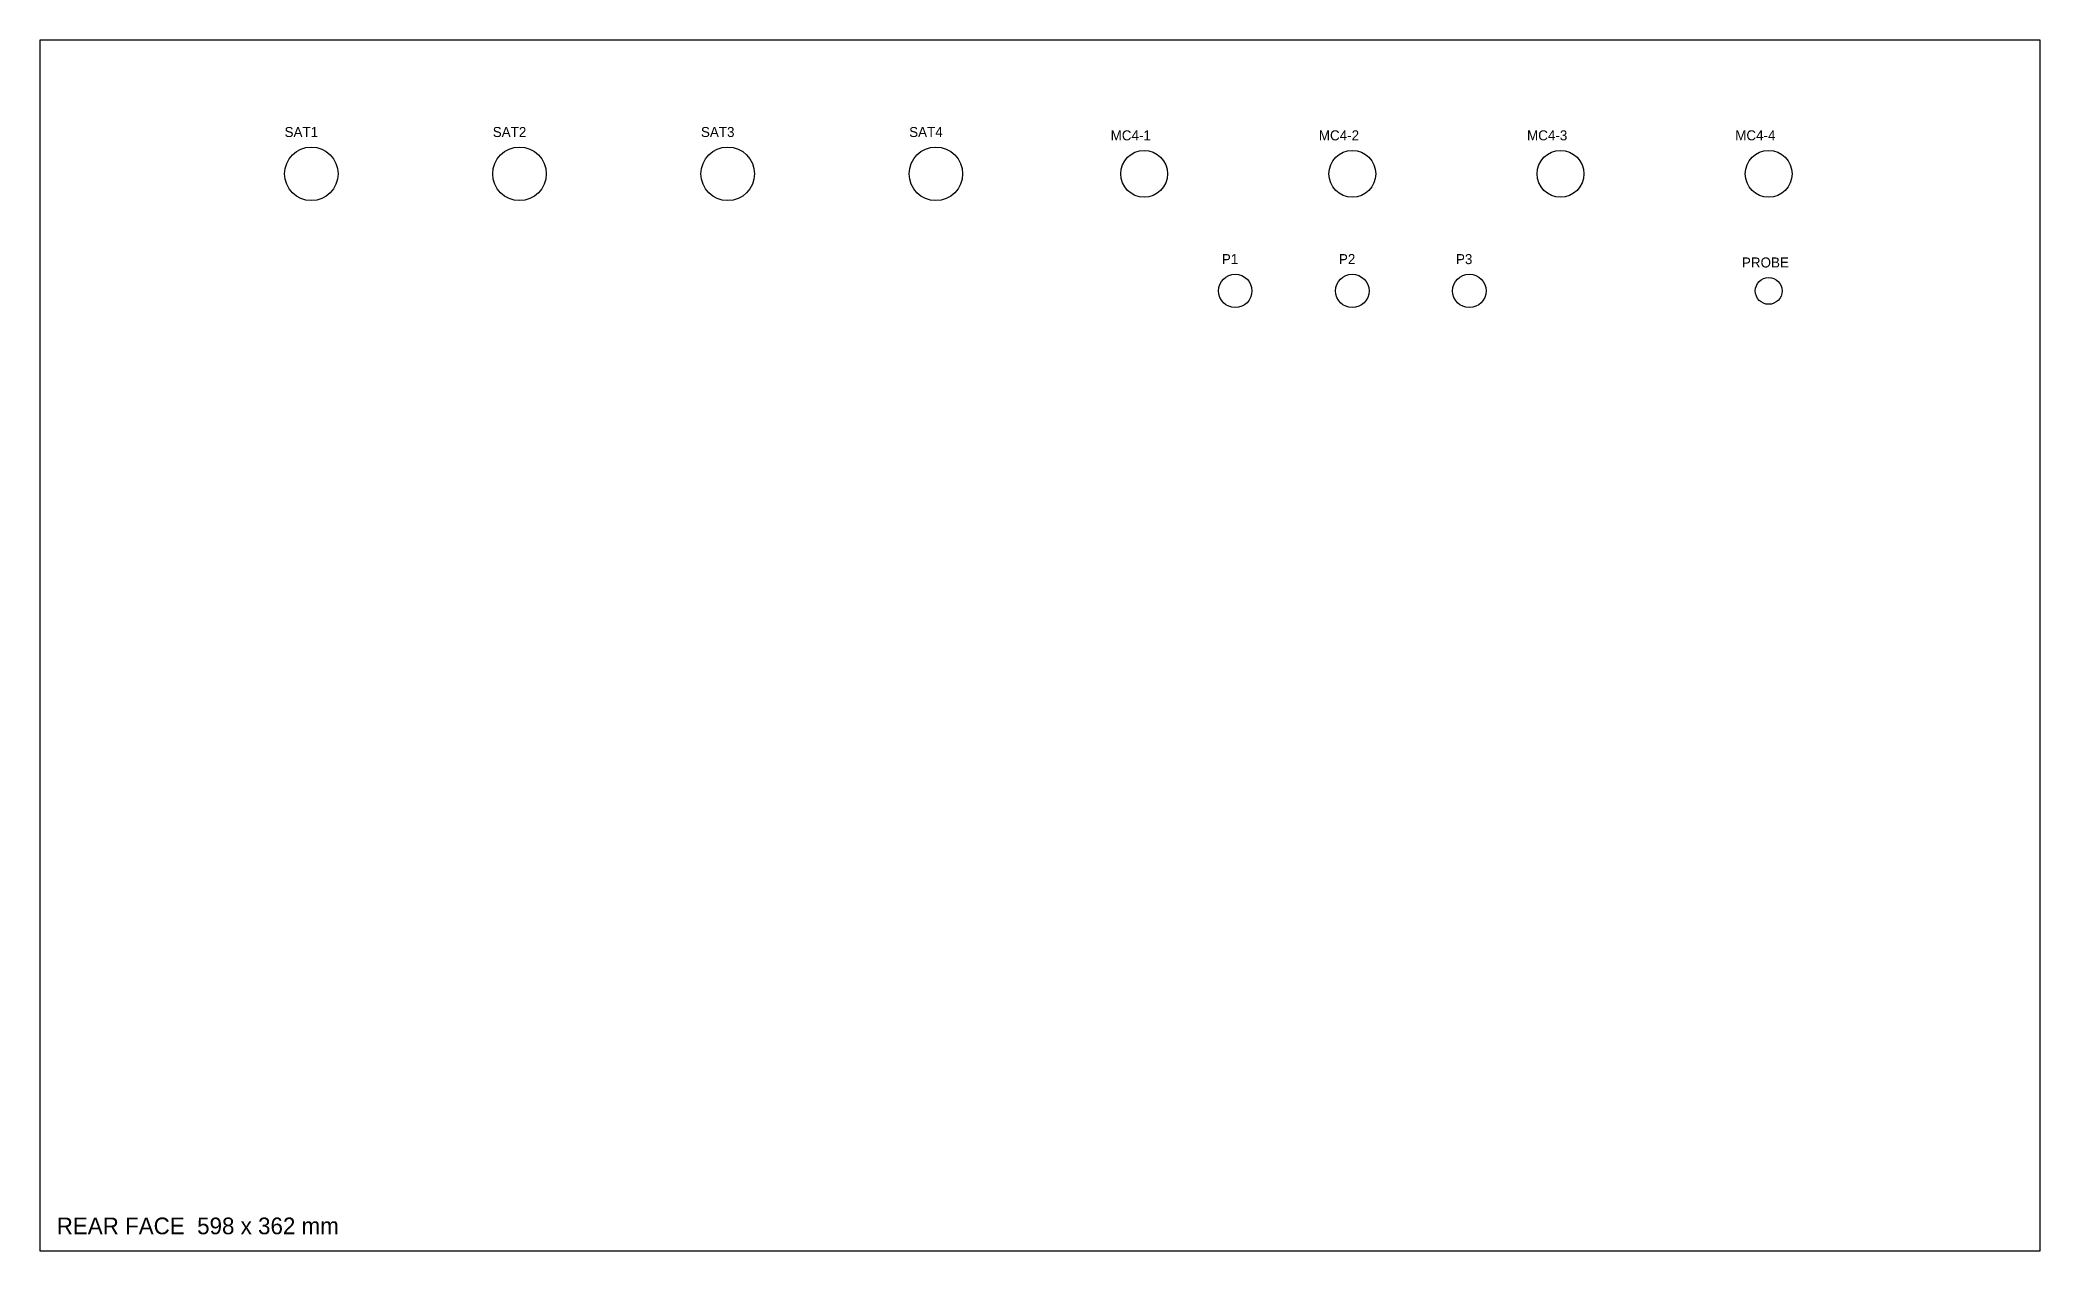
# Model space of a CAD drawing. Header units: metres. Extents: x -299 to 299, y 0 to 362.
import ezdxf

# ---------------------------------------------------------------- set-up
doc = ezdxf.new("R2010")
doc.units = ezdxf.units.M
for name, color, linetype in [('ANNOTATIONS', 7, 'Continuous'), ('CONDUITS', 4, 'Continuous'), ('SHELL_1', 1, 'Continuous')]:
    doc.layers.add(name, color=color, linetype=linetype)

msp = doc.modelspace()

# ---------------------------------------------------------------- linework, layer by layer
at = {"layer": 'CONDUITS'}
for centre, radius in [((-217.875, 322), 8), ((-155.625, 322), 8), ((-93.375, 322), 8), ((-31.125, 322), 8), ((31.125, 322), 7), ((93.375, 322), 7), ((155.625, 322), 7), ((217.875, 322), 7), ((58.375, 287), 5), ((93.375, 287), 5), ((128.375, 287), 5), ((217.875, 287), 4)]:
    msp.add_circle(centre, radius, dxfattribs=at)
at = {"layer": 'SHELL_1'}
msp.add_lwpolyline([(-299, 0), (299, 0), (299, 362), (-299, 362)], close=True, dxfattribs=at)

# ---------------------------------------------------------------- texts
at = {"layer": 'ANNOTATIONS'}
msp.add_text('REAR FACE  598 x 362 mm', height=5, dxfattribs=at).set_placement((-294, 5))
at = {"layer": 'CONDUITS'}
for s, p in [('SAT1', (-225.875, 333)), ('SAT2', (-163.625, 333)), ('SAT3', (-101.375, 333)), ('SAT4', (-39.125, 333)), ('MC4-1', (21.125, 332)), ('MC4-2', (83.375, 332)), ('MC4-3', (145.625, 332)), ('MC4-4', (207.875, 332)), ('P1', (54.375, 295)), ('P2', (89.375, 295)), ('P3', (124.375, 295)), ('PROBE', (209.875, 294))]:
    msp.add_text(s, height=3, dxfattribs=at).set_placement(p)

doc.saveas('drawing.dxf')
